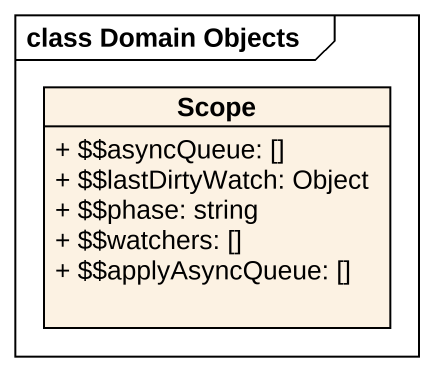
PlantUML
@startuml
mainframe class Domain Objects
hide circle
hide empty members
skinparam classAttributeIconSize 0
class Scope {
  + $~$asyncQueue: []
  + $~$lastDirtyWatch: Object
  + $~$phase: string
  + $~$watchers: []
  + $~$applyAsyncQueue: []
}
@enduml
